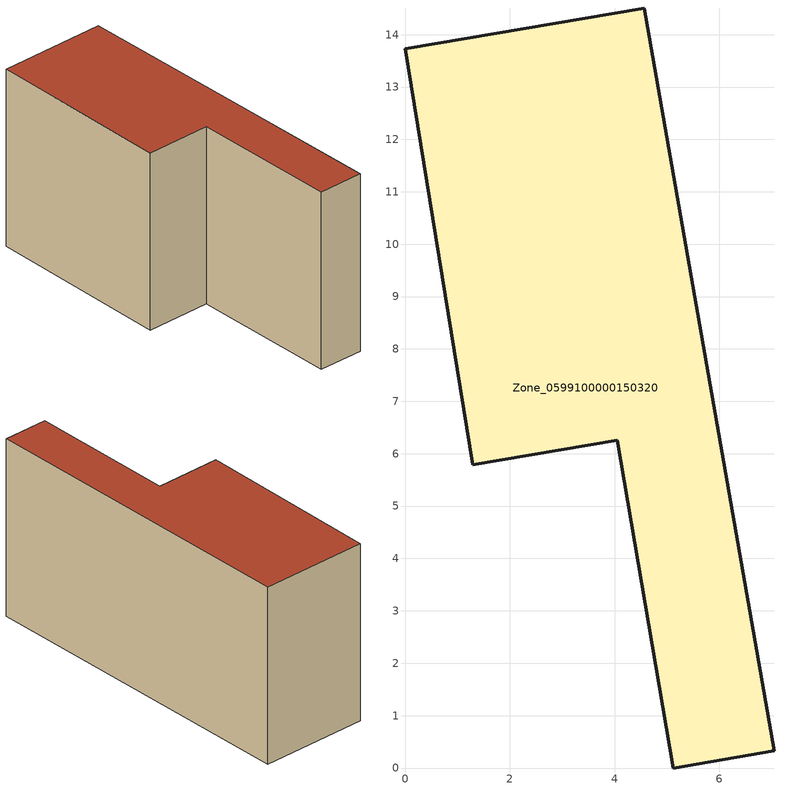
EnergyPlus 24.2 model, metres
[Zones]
Zone_0599100000150320
 floor ground (C_G): 4.05,6.26 1.29,5.79 0,13.73 4.57,14.51 7.05,0.33 5.12,0 z0
 wall outside (C_F): 4.57,14.51 0,13.73 1.29,5.79 4.05,6.26 5.12,0 7.05,0.33 4.57,14.51 z0:7.71
 roof outside (C_R): 7.05,0.33 4.57,14.51 0,13.73 1.29,5.79 4.05,6.26 5.12,0 z7.71
[BUILDING]
Pand.0599100000150320: North Axis=0; Terrain=City; Loads Convergence Tolerance Value=0.04; Temperature Convergence Tolerance Value=0.4; Solar Distribution=FullExterior; Maximum Number of Warmup Days=25; Minimum Number of Warmup Days=1
[Site:Location]
Rotterdam.The.Hague.AP_ZH_NLD Design_Conditions: Latitude=51.96; Longitude=4.45; Time Zone=1; Elevation=-4.5
[SITE:GROUNDTEMPERATURE:BUILDINGSURFACE]
18, 18, 18, 18, 18, 18, 18, 18, 18, 18, 18, 18
[MATERIAL] Thermal Absorptance=0.9; Solar Absorptance=0.7; Visible Absorptance=0.7
Name | Roughness | Thickness | Conductivity | Density | Specific Heat
G.TI.1946 | MediumSmooth | 0.15 | 1 | 540 | 1210
F.TI.1946 | Rough | 0.3 | 0.857143 | 1920 | 840
R.TI.1946 | MediumRough | 0.2 | 0.1 | 1500 | 1000
[CONSTRUCTION]
C_G: G.TI.1946
C_F: F.TI.1946
C_R: R.TI.1946
[ZONE]
Zone_0599100000150320: Type=1; Multiplier=1; Ceiling Height=Autocalculate; Volume=Autocalculate; Floor Area=autocalculate; Part of Total Floor Area=Yes
[ZONEINFILTRATION:DESIGNFLOWRATE]
Infil_Zone_0599100000150320: Zone or ZoneList or Space or SpaceList=Zone_0599100000150320; Schedule=AlwaysOn; Design Flow Rate Calculation Method=Flow/Area; Flow Rate per Floor Area=0.003; Constant Term Coefficient=1; Temperature Term Coefficient=0; Velocity Term Coefficient=0; Velocity Squared Term Coefficient=0
[HVACTEMPLATE:ZONE:IDEALLOADSAIRSYSTEM]
Zone_0599100000150320: Maximum Heating Supply Air Temperature=50; Minimum Cooling Supply Air Temperature=13; Maximum Heating Supply Air Humidity Ratio=0.0156; Minimum Cooling Supply Air Humidity Ratio=0.0077; Heating Limit=NoLimit; Cooling Limit=NoLimit; Dehumidification Control Type=ConstantSensibleHeatRatio; Cooling Sensible Heat Ratio=0.7; Dehumidification Setpoint=60; Humidification Control Type=None; Humidification Setpoint=30; Outdoor Air Method=None; Outdoor Air Flow Rate per Person=0.00944; Outdoor Air Flow Rate per Zone Floor Area=0; Outdoor Air Flow Rate per Zone=0; Demand Controlled Ventilation Type=None; Outdoor Air Economizer Type=NoEconomizer; Heat Recovery Type=None; Sensible Heat Recovery Effectiveness=0.7; Latent Heat Recovery Effectiveness=0.65
[ZONECONTROL:THERMOSTAT]
ThermostatControl_Zone_0599100000150320: Zone or ZoneList=Zone_0599100000150320; Control Type Schedule=DualSetpointControlType; Control 1=Thermostat_Zone_0599100000150320; Temperature Difference Between Cutout And Setpoint=0
[THERMOSTATSETPOINT:DUALSETPOINT]
Thermostat_Zone_0599100000150320: Heating Setpoint Temperature Schedule=HeatingSetpoint_Zone_0599100000150320; Cooling Setpoint Temperature Schedule=CoolingSetpoint_Zone_0599100000150320
[SCHEDULE:COMPACT]
HeatingSetpoint_Zone_0599100000150320: Through: 12/31, For: AllDays, Until: 24:00, 21
CoolingSetpoint_Zone_0599100000150320: Through: 12/31, For: AllDays, Until: 24:00, 24
DualSetpointControlType: Through: 12/31, For: AllDays, Until: 24:00, 4
AlwaysOn: Through: 12/31, For: AllDays, Until: 24:00, 1
